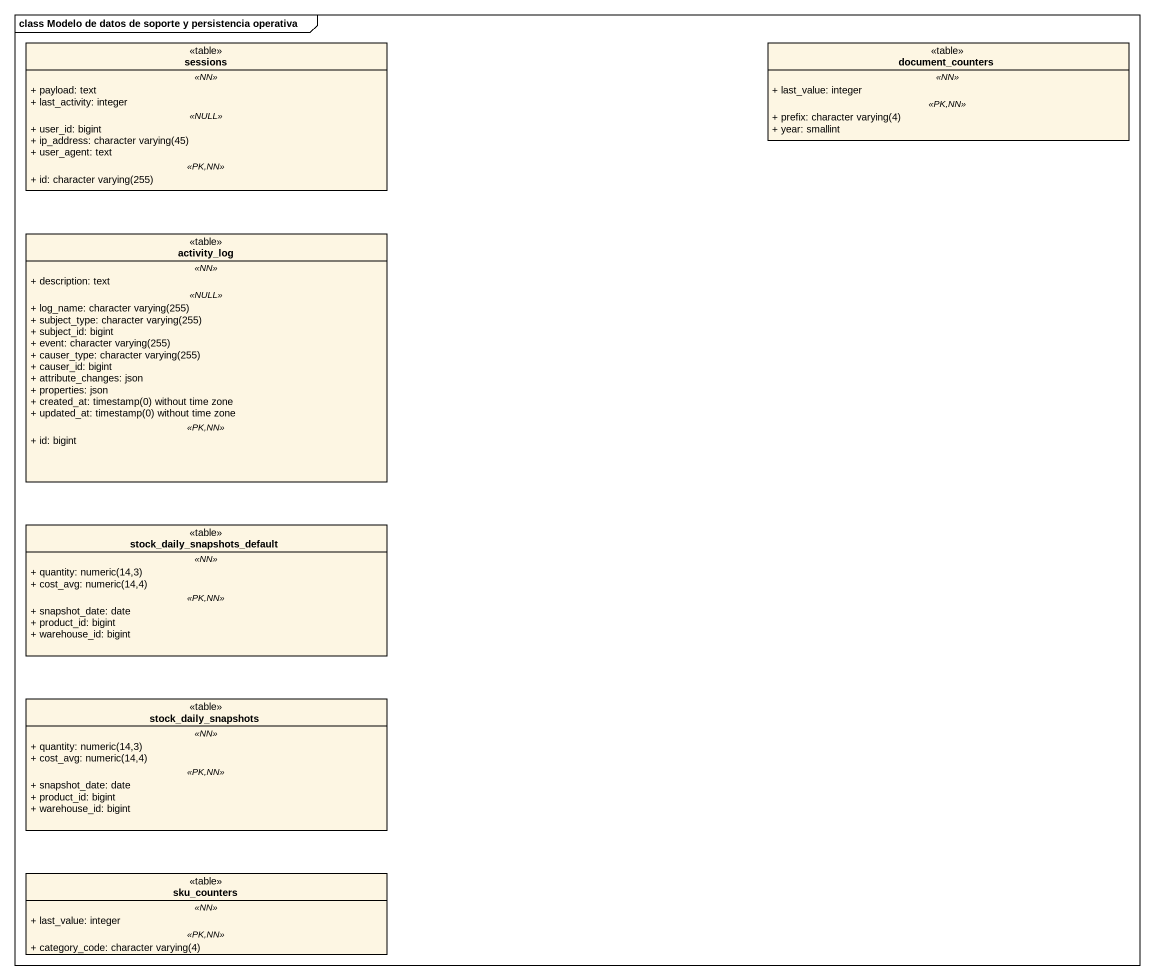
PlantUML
@startuml
mainframe class Modelo de datos de soporte y persistencia operativa
hide circle
hide empty members
skinparam classAttributeIconSize 0
class sessions <<table>> {
  .. <<NN>> ..
  + payload: text
  + last_activity: integer
  .. <<NULL>> ..
  + user_id: bigint
  {field} + ip_address: character varying(45)
  + user_agent: text
  .. <<PK,NN>> ..
  {field} + id: character varying(255)
}
class document_counters <<table>> {
  .. <<NN>> ..
  + last_value: integer
  .. <<PK,NN>> ..
  {field} + prefix: character varying(4)
  + year: smallint
}
class activity_log <<table>> {
  .. <<NN>> ..
  + description: text
  .. <<NULL>> ..
  {field} + log_name: character varying(255)
  {field} + subject_type: character varying(255)
  + subject_id: bigint
  {field} + event: character varying(255)
  {field} + causer_type: character varying(255)
  + causer_id: bigint
  + attribute_changes: json
  + properties: json
  {field} + created_at: timestamp(0) without time zone
  {field} + updated_at: timestamp(0) without time zone
  .. <<PK,NN>> ..
  + id: bigint
}
class "stock_daily_snapshots_default" as stock_daily_snapshots <<table>> {
  .. <<NN>> ..
  {field} + quantity: numeric(14,3)
  {field} + cost_avg: numeric(14,4)
  .. <<PK,NN>> ..
  + snapshot_date: date
  + product_id: bigint
  + warehouse_id: bigint
}
class "stock_daily_snapshots" as stock_daily_snapshots_2 <<table>> {
  .. <<NN>> ..
  {field} + quantity: numeric(14,3)
  {field} + cost_avg: numeric(14,4)
  .. <<PK,NN>> ..
  + snapshot_date: date
  + product_id: bigint
  + warehouse_id: bigint
}
class sku_counters <<table>> {
  .. <<NN>> ..
  + last_value: integer
  .. <<PK,NN>> ..
  {field} + category_code: character varying(4)
}
@enduml
